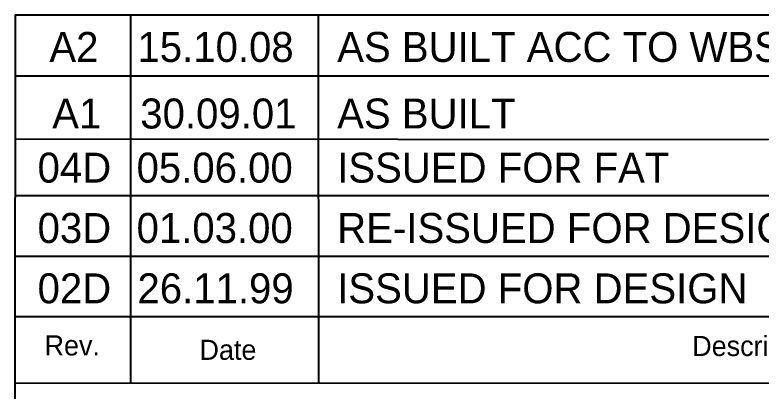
# Model space of a CAD drawing. Extents: x 0 to 841, y 0 to 594.
# Drawn here: x 648.8 to 723.4, y 119.7 to 157.4 of the extents above; entities that cross this region are included whole.
import ezdxf

# ---------------------------------------------------------------- set-up
doc = ezdxf.new("R2010")
doc.units = 0
doc.layers.add('1', color=7, linetype='Continuous')
doc.layers.add('2', color=7, linetype='Continuous')

msp = doc.modelspace()

# ---------------------------------------------------------------- linework, layer by layer
at = {"layer": '1'}
for p, q in [((660.347, 157.367), (660.347, 120.464)), ((660.347, 157.367), (660.347, 120.464)), ((679.106, 157.363), (679.143, 120.469)), ((679.106, 157.363), (679.143, 120.469)), ((648.825, 151.274), (829.269, 151.274)), ((648.827, 144.949), (829.268, 144.852)), ((648.827, 144.949), (829.268, 144.852)), ((648.828, 139.29), (829.27, 139.285)), ((648.828, 139.29), (829.27, 139.285)), ((648.817, 133.231), (829.275, 133.231)), ((648.817, 133.231), (829.275, 133.231)), ((648.813, 127.167), (829.263, 127.167)), ((648.813, 127.167), (829.263, 127.167)), ((679.113, 120.967), (679.113, 120.967)), ((679.113, 120.967), (679.113, 120.967)), ((679.122, 120.947), (679.122, 120.947)), ((679.122, 120.947), (679.122, 120.947))]:
    msp.add_line(p, q, dxfattribs=at)
for points in [[(648.784, 84.124), (648.838, 157.37), (829.263, 157.37)], [(829.257, 120.491), (648.808, 120.475)], [(829.257, 120.491), (648.808, 120.475)]]:
    msp.add_lwpolyline(points, dxfattribs=at)

# ---------------------------------------------------------------- texts
for s, height, p in [('Description', 2.01251, (716.495, 123.224)), ('Description', 2.01251, (716.495, 123.224)), ('Rev.', 2.0125, (651.75, 123.28)), ('Rev.', 2.0125, (651.75, 123.28)), ('Date', 2.0125, (667.239, 122.84)), ('Date', 2.0125, (667.239, 122.84))]:
    msp.add_text(s, height=height, dxfattribs=at).set_placement(p)
at = {"layer": '2'}
for s, p in [('A2', (652.228, 152.663)), ('15.10.08', (661.033, 152.663)), ('AS BUILT ACC TO WBS M.O051C.7I.V.0007', (681, 152.663)), ('A1', (652.512, 146)), ('30.09.01', (661.317, 146)), ('AS BUILT', (681, 146)), ('04D', (651.05, 140.581)), ('05.06.00', (660.944, 140.581)), ('ISSUED FOR FAT', (681, 140.581)), ('03D', (651.05, 134.541)), ('01.03.00', (660.944, 134.541)), ('RE-ISSUED FOR DESIGN', (681, 134.541)), ('02D', (651.05, 128.5)), ('26.11.99', (661.033, 128.5)), ('ISSUED FOR DESIGN', (681, 128.5))]:
    msp.add_text(s, height=3, dxfattribs=at).set_placement(p)

doc.saveas('drawing.dxf')
